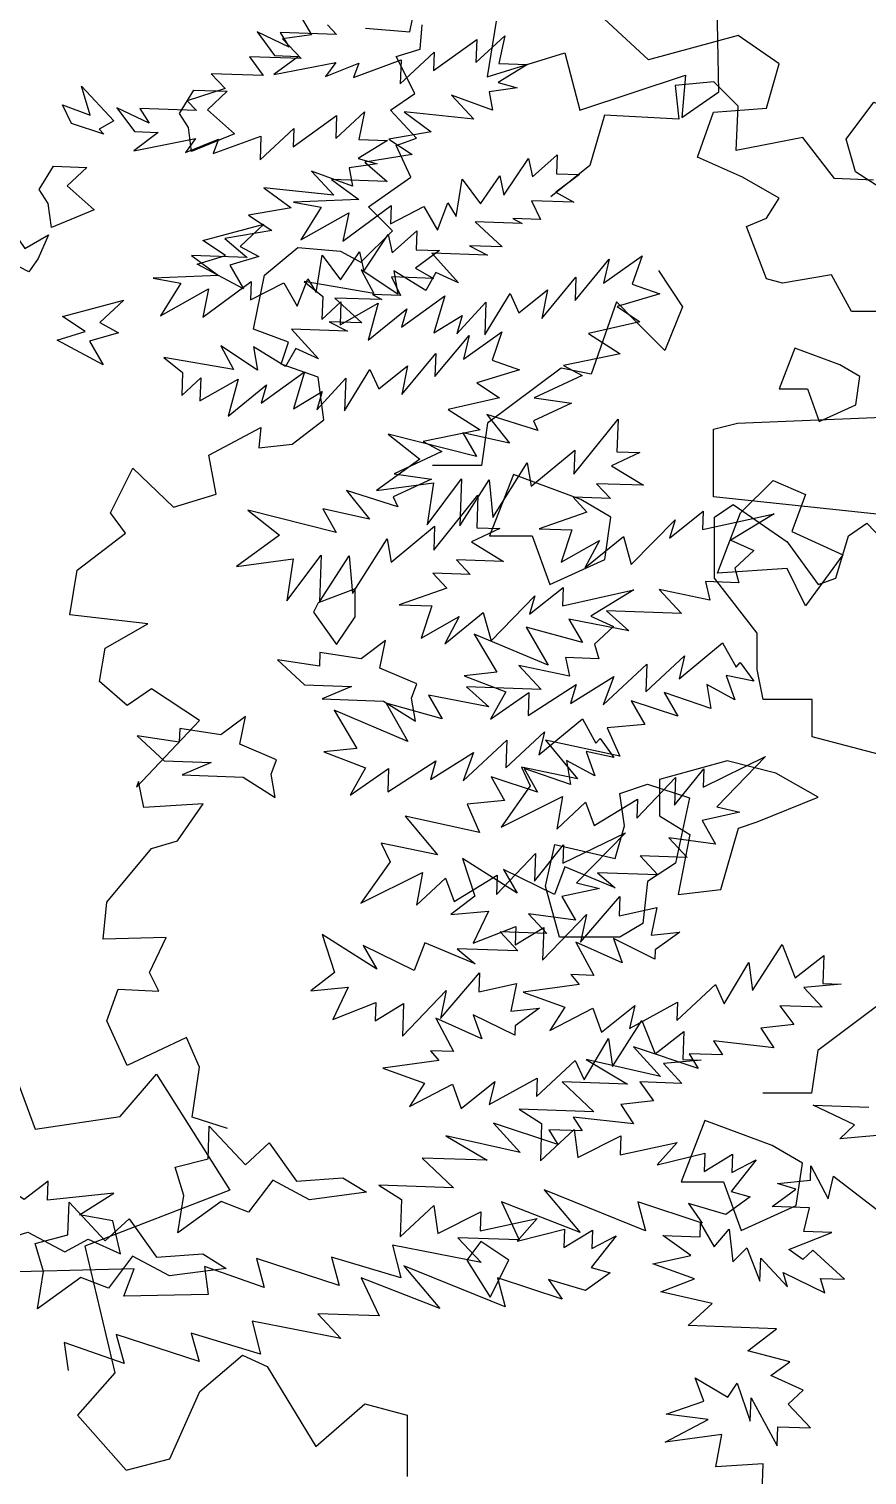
# Model space of a CAD drawing. Header units: inches. Extents: x -11 to 128, y 7 to 56.
# Drawn here: x 27.6002 to 27.8142, y 23.2537 to 23.6229 of the extents above; entities that cross this region are included whole.
import ezdxf

# ---------------------------------------------------------------- set-up
doc = ezdxf.new("R2010")
doc.units = ezdxf.units.IN
doc.header["$MEASUREMENT"] = 0
doc.layers.add('CAY', color=94, linetype='Continuous')
doc.layers.add('CAY-3', color=61, linetype='Continuous')
picture_1 = doc.add_image_def('image1.jpg', size_in_pixel=(1680, 1093))

# ---------------------------------------------------------------- blocks, each defined once
blk = doc.blocks.new('A$C76451831')
at = {"layer": 'CAY'}
for p, q in [((4092.44, 1572.26), (4106.59, 1533.92)), ((4154.94, 1541), (4175.57, 1565.18)), ((4175.57, 1565.18), (4217.44, 1499.12)), ((4572.7, 1536.23), (4549.08, 1547.49)), ((4549.08, 1547.49), (4580.76, 1546.38)), ((4106.59, 1533.92), (4154.94, 1541)), ((4564.27, 1528.37), (4572.7, 1536.23)), ((4585.64, 1530.34), (4564.27, 1528.37)), ((4547.59, 1504.92), (4547.88, 1513.07)), ((4547.88, 1513.07), (4557.64, 1494.15)), ((4557.64, 1494.15), (4560.81, 1507.18)), ((4560.81, 1507.18), (4589.49, 1484.87)), ((4217.44, 1499.12), (4134.89, 1467.27)), ((4525.77, 1489.82), (4539.26, 1499.78)), ((4528.94, 1502.86), (4547.59, 1504.92)), ((4539.26, 1499.78), (4528.94, 1502.86)), ((4547.04, 1489.08), (4525.77, 1489.82)), ((4543.85, 1475.59), (4547.04, 1489.08)), ((4484.84, 1472.66), (4485.11, 1480.36)), ((4485.11, 1480.36), (4492.79, 1466.94)), ((4463.57, 1473.41), (4484.84, 1472.66)), ((4479.48, 1461.97), (4463.57, 1473.41)), ((4492.79, 1466.94), (4501.3, 1477.07)), ((4501.3, 1477.07), (4503.37, 1458.42)), ((4535.34, 1465.46), (4559.69, 1475.04)), ((4559.69, 1475.04), (4543.85, 1475.59)), ((4134.89, 1467.27), (4151.99, 1395.3)), ((4503.37, 1458.42), (4511.35, 1466.3)), ((4511.35, 1466.3), (4518.85, 1447.45)), ((4543.3, 1459.74), (4535.34, 1465.46)), ((4548.92, 1464.98), (4543.3, 1459.74)), ((4566.92, 1448.49), (4548.92, 1464.98)), ((4458.02, 1457.28), (4479.48, 1461.97)), ((4481.74, 1448.74), (4458.02, 1457.28)), ((4518.85, 1447.45), (4519.31, 1460.58)), ((4519.31, 1460.58), (4534.6, 1444.18)), ((4462.44, 1441.26), (4481.74, 1448.74)), ((4534.6, 1444.18), (4532.16, 1452.42)), ((4532.16, 1452.42), (4555.77, 1440.72)), ((4555.77, 1440.72), (4553.34, 1448.96)), ((4553.34, 1448.96), (4566.92, 1448.49)), ((4491.67, 1434.8), (4462.44, 1441.26)), ((4478.09, 1422.12), (4491.67, 1434.8)), ((4528.33, 1420.37), (4478.09, 1422.12)), ((4512.03, 1407.79), (4528.33, 1420.37)), ((4535.82, 1401.52), (4512.03, 1407.79)), ((4200.34, 1384.68), (4224.51, 1405.33)), ((4224.51, 1405.33), (4238.66, 1398.84)), ((4238.66, 1398.84), (4266.37, 1353.42)), ((4525.13, 1393.74), (4535.82, 1401.52)), ((4151.99, 1395.3), (4130.76, 1371.12)), ((4487.01, 1379.2), (4482.04, 1392.52)), ((4482.04, 1392.52), (4500.68, 1381.44)), ((4543.42, 1385.39), (4525.13, 1393.74)), ((4183.24, 1346.34), (4200.34, 1384.68)), ((4500.68, 1381.44), (4505.95, 1389.42)), ((4505.95, 1389.42), (4513.35, 1367.85)), ((4534.99, 1377.52), (4543.42, 1385.39)), ((4266.37, 1353.42), (4294.09, 1377.61)), ((4294.09, 1377.61), (4318.26, 1371.12)), ((4465.45, 1371.79), (4487.01, 1379.2)), ((4513.35, 1367.85), (4513.81, 1380.98)), ((4513.81, 1380.98), (4528.72, 1353.72)), ((4547.65, 1363.94), (4534.99, 1377.52)), ((4130.76, 1371.12), (4158.47, 1339.85)), ((4318.26, 1371.12), (4318.26, 1336.32)), ((4464.9, 1355.94), (4489.36, 1368.69)), ((4489.36, 1368.69), (4465.45, 1371.79)), ((4497.23, 1360.26), (4464.9, 1355.94)), ((4493.86, 1341.79), (4497.23, 1360.26)), ((4528.72, 1353.72), (4529.1, 1364.58)), ((4529.1, 1364.58), (4547.65, 1363.94)), ((4158.47, 1339.85), (4183.24, 1346.34)), ((4520.66, 1343.57), (4493.86, 1341.79)), ((4520.09, 1327.27), (4520.66, 1343.57)), ((5575.78, 773.95), (5583.47, 760.53)), ((5583.47, 760.53), (5567.08, 758.38)), ((5567.08, 758.38), (5577.56, 747.14)), ((5577.56, 747.14), (5548.14, 748.16)), ((5548.14, 748.16), (5555.93, 737.47)), ((5526.51, 738.49), (5534.37, 730.06)), ((5555.93, 737.47), (5526.51, 738.49)), ((5534.37, 730.06), (5512.83, 723.1)), ((5472.81, 719.06), (5482.76, 705.57)), ((5491.08, 710.26), (5472.81, 719.06)), ((5518.07, 717.48), (5485.93, 718.6)), ((5485.93, 718.6), (5491.08, 710.26)), ((5512.83, 723.1), (5518.07, 717.48)), ((5597.27, 701.57), (5613.66, 716.86)), ((5613.66, 716.86), (5610.39, 701.11)), ((5554.25, 689.47), (5573.45, 707.39)), ((5573.09, 696.97), (5597.73, 714.7)), ((5573.45, 707.39), (5573.09, 696.97)), ((5597.73, 714.7), (5597.27, 701.57)), ((5496.34, 705.09), (5482.38, 694.7)), ((5482.38, 694.7), (5517.52, 701.63)), ((5482.76, 705.57), (5496.34, 705.09)), ((5517.52, 701.63), (5511.8, 693.67)), ((5511.8, 693.67), (5530.64, 701.17)), ((5527.64, 693.12), (5554.72, 703.05)), ((5530.64, 701.17), (5527.64, 693.12)), ((5554.72, 703.05), (5554.25, 689.47)), ((5626.69, 700.54), (5610.01, 690.24)), ((5610.39, 701.11), (5626.69, 700.54)), ((5606.74, 674.49), (5583.48, 683.01)), ((5583.48, 683.01), (5596.14, 669.42)), ((5620.78, 687.15), (5604.85, 684.98)), ((5604.85, 684.98), (5606.74, 674.49)), ((5610.01, 690.24), (5620.78, 687.15)), ((5596.14, 669.42), (5556.41, 673.53)), ((5556.41, 673.53), (5571.87, 662.11)), ((5571.87, 662.11), (5547.71, 657.97)), ((5547.71, 657.97), (5561, 649.34)), ((5561, 649.34), (5534.11, 644.84)), ((5534.11, 644.84), (5546.87, 633.97)), ((5613.22, 626.21), (5627.08, 647.03)), ((5627.08, 647.03), (5629.44, 636.52)), ((5629.44, 636.52), (5643.47, 649.18)), ((5643.47, 649.18), (5643.09, 638.31)), ((5515.19, 635.07), (5530.65, 623.65)), ((5546.87, 633.97), (5515.19, 635.07)), ((5586.05, 614.01), (5589.51, 635.2)), ((5589.51, 635.2), (5599.9, 621.24)), ((5599.9, 621.24), (5610.88, 637.17)), ((5610.88, 637.17), (5613.22, 626.21)), ((5656.22, 637.86), (5642.73, 627.9)), ((5643.09, 638.31), (5656.22, 637.86)), ((5642.73, 627.9), (5652.95, 622.1)), ((5530.65, 623.65), (5493.44, 622.23)), ((5493.44, 622.23), (5509.21, 619.42)), ((5509.21, 619.42), (5497.68, 600.78)), ((5521.67, 599.94), (5549.11, 620.29)), ((5549.11, 620.29), (5548.75, 609.88)), ((5548.75, 609.88), (5567.67, 619.64)), ((5567.67, 619.64), (5575.36, 606.23)), ((5575.36, 606.23), (5581.34, 621.88)), ((5581.34, 621.88), (5586.05, 614.01)), ((5628.96, 622.94), (5634.03, 612.34)), ((5652.95, 622.1), (5628.96, 622.94)), ((5497.68, 600.78), (5524.95, 616.15)), ((5524.95, 616.15), (5521.67, 599.94)), ((5596.82, 610.92), (5612.19, 596.78)), ((5623.52, 609.98), (5596.82, 610.92)), ((5618.19, 612.89), (5623.52, 609.98)), ((5634.03, 612.34), (5618.19, 612.89)), ((5603.87, 592.08), (5572.18, 593.19)), ((5572.18, 593.19), (5587.46, 576.34)), ((5612.19, 596.78), (5593.63, 597.43)), ((5593.63, 597.43), (5603.87, 592.08)), ((5653.72, 566.32), (5673.11, 589.67)), ((5669.92, 576.18), (5691.77, 591.73)), ((5673.11, 589.67), (5669.92, 576.18)), ((5691.77, 591.73), (5686.22, 575.61)), ((5499.57, 577.14), (5510.15, 568.61)), ((5539.21, 570.31), (5499.57, 577.14)), ((5552.79, 569.84), (5531.98, 583.71)), ((5531.98, 583.71), (5539.21, 570.31)), ((5568.73, 572), (5550.53, 583.07)), ((5550.53, 583.07), (5552.79, 569.84)), ((5574.52, 582.23), (5568.73, 572)), ((5587.46, 576.34), (5574.52, 582.23)), ((5634.78, 556.1), (5654.18, 579.45)), ((5654.18, 579.45), (5653.72, 566.32)), ((5510.15, 568.61), (5509.69, 555.48)), ((5554.86, 551.18), (5579.49, 568.91)), ((5579.49, 568.91), (5573.32, 547.82)), ((5602.29, 546.81), (5616.7, 570.33)), ((5616.7, 570.33), (5621.75, 559.27)), ((5621.75, 559.27), (5638.07, 572.3)), ((5638.07, 572.3), (5634.78, 556.1)), ((5701.88, 570.07), (5677.61, 562.76)), ((5686.22, 575.61), (5701.88, 570.07)), ((5509.69, 555.48), (5520.47, 565.53)), ((5520.47, 565.53), (5520.01, 552.4)), ((5520.01, 552.4), (5541.74, 564.79)), ((5541.74, 564.79), (5536.02, 543.68)), ((5536.02, 543.68), (5557.94, 561.5)), ((5557.94, 561.5), (5554.86, 551.18)), ((5586.44, 547.36), (5602.93, 565.37)), ((5602.93, 565.37), (5602.29, 546.81)), ((5677.61, 562.76), (5690.45, 554.15)), ((5573.32, 547.82), (5589.52, 557.68)), ((5589.52, 557.68), (5586.44, 547.36)), ((5690.45, 554.15), (5661.22, 547.47)), ((5661.22, 547.47), (5679.4, 535.95)), ((5679.4, 535.95), (5646.99, 529.38)), ((5683.65, 539.8), (5680.11, 515.62)), ((5646.99, 529.38), (5657.66, 523.56)), ((5657.66, 523.56), (5630.49, 510.91)), ((5630.49, 510.91), (5651.68, 507.91)), ((5680.11, 515.62), (5652.4, 515.62)), ((5651.68, 507.91), (5630.03, 497.78)), ((5632.55, 492.25), (5603.42, 501.43)), ((5603.42, 501.43), (5616.44, 485.11)), ((5630.03, 497.78), (5632.55, 492.25)), ((5652.99, 467.51), (5678.1, 498.82)), ((5678.1, 498.82), (5677.45, 480.26)), ((5597.6, 477.61), (5547.29, 490.25)), ((5547.29, 490.25), (5565.37, 476.01)), ((5589.92, 491.02), (5597.6, 477.61)), ((5616.44, 485.11), (5589.92, 491.02)), ((5628.73, 460.65), (5653.46, 481.1)), ((5653.46, 481.1), (5652.99, 467.51)), ((5690.58, 479.8), (5674.45, 472.2)), ((5677.45, 480.26), (5690.58, 479.8)), ((5565.37, 476.01), (5540.74, 458.29)), ((5606.81, 442.83), (5626.47, 473.88)), ((5626.47, 473.88), (5628.73, 460.65)), ((5674.45, 472.2), (5692.64, 461.14)), ((5540.74, 458.29), (5573.06, 462.6)), ((5569.51, 438.7), (5589, 464.76)), ((5573.06, 462.6), (5569.51, 438.7)), ((5589, 464.76), (5588.07, 438.05)), ((5588.07, 438.05), (5604.84, 464.21)), ((5604.84, 464.21), (5606.81, 442.83)), ((5665.94, 462.08), (5673.8, 453.64)), ((5692.64, 461.14), (5665.94, 462.08)), ((5652.53, 454.38), (5660.39, 445.95)), ((5673.8, 453.64), (5652.53, 454.38)), ((5660.39, 445.95), (5633.33, 436.47)), ((5707.46, 431.16), (5726.57, 446.36)), ((5726.57, 446.36), (5726.2, 435.94)), ((5726.2, 435.94), (5766.85, 444.95)), ((5766.85, 444.95), (5742.31, 429.94)), ((5633.33, 436.47), (5651.88, 435.82)), ((5685.63, 416.05), (5710.54, 441.48)), ((5710.54, 441.48), (5707.46, 431.16)), ((5651.88, 435.82), (5645.8, 417.45)), ((5645.8, 417.45), (5667.53, 429.83)), ((5659.29, 414.25), (5681.21, 432.08)), ((5667.53, 429.83), (5659.29, 414.25)), ((5681.21, 432.08), (5685.63, 416.05)), ((5742.31, 429.94), (5755.24, 424.05)), ((5755.24, 424.05), (5744.47, 414)), ((5744.47, 414), (5746.9, 405.75)), ((5746.9, 405.75), (5727.89, 406.42)), ((5727.89, 406.42), (5730.24, 395.91)), ((5701.45, 401.9), (5714.12, 388.31)), ((5730.24, 395.91), (5701.45, 401.9)), ((5714.12, 388.31), (5671.57, 389.8)), ((5671.57, 389.8), (5684.32, 378.47)), ((5625.93, 380.51), (5638.32, 358.77)), ((5657.8, 371.69), (5625.93, 380.51)), ((5650.11, 385.11), (5657.8, 371.69)), ((5684.32, 378.47), (5650.11, 385.11)), ((5596.34, 376.56), (5609.18, 354.8)), ((5638.32, 358.77), (5596.34, 376.56)), ((5712.82, 351.18), (5737.55, 371.63)), ((5737.55, 371.63), (5745.22, 357.76)), ((5693.98, 343.68), (5715.99, 364.22)), ((5715.99, 364.22), (5712.82, 351.18)), ((5609.18, 354.8), (5590.52, 352.74)), ((5669.71, 336.37), (5694.53, 359.53)), ((5694.53, 359.53), (5693.98, 343.68)), ((5745.22, 357.76), (5747.58, 360.4)), ((5747.58, 360.4), (5755.36, 349.7)), ((5590.52, 352.74), (5614.23, 343.75)), ((5626.89, 330.16), (5654.25, 347.79)), ((5651.15, 337.02), (5675.71, 352.48)), ((5654.25, 347.79), (5651.15, 337.02)), ((5675.71, 352.48), (5669.71, 336.37)), ((5744.58, 339.2), (5728.57, 347.91)), ((5728.57, 347.91), (5730.81, 334.24)), ((5755.36, 349.7), (5739.62, 352.97)), ((5739.62, 352.97), (5744.58, 339.2)), ((5614.23, 343.75), (5605.53, 328.18)), ((5605.53, 328.18), (5627.35, 343.29)), ((5627.35, 343.29), (5626.89, 330.16)), ((5712.08, 329.9), (5685.64, 338.53)), ((5685.64, 338.53), (5693.33, 325.12)), ((5730.81, 334.24), (5704.39, 343.32)), ((5704.39, 343.32), (5712.08, 329.9)), ((5693.33, 325.12), (5671.96, 323.14)), ((5671.96, 323.14), (5679.1, 307.03)), ((5636.83, 316.21), (5655.1, 294.27)), ((5679.1, 307.03), (5636.83, 316.21)), ((5726.53, 289.51), (5762.02, 306.85)), ((5762.02, 306.85), (5734.29, 278.35)), ((5623.15, 300.82), (5628.22, 290.22)), ((5655.1, 294.27), (5623.15, 300.82)), ((5710.31, 279.19), (5726.89, 299.92)), ((5726.89, 299.92), (5726.53, 289.51)), ((5628.22, 290.22), (5611.54, 266.77)), ((5688.75, 271.78), (5710.86, 295.04)), ((5710.86, 295.04), (5710.31, 279.19)), ((5611.54, 266.77), (5646.58, 284.14)), ((5646.58, 284.14), (5643.22, 265.67)), ((5643.22, 265.67), (5659.62, 280.96)), ((5659.62, 280.96), (5664.59, 267.64)), ((5664.59, 267.64), (5689.13, 282.65)), ((5689.13, 282.65), (5688.75, 271.78)), ((5747.32, 275.18), (5725.86, 270.49)), ((5734.29, 278.35), (5747.32, 275.18)), ((5725.86, 270.49), (5733.55, 257.07)), ((5733.55, 257.07), (5706.94, 260.72)), ((5706.94, 260.72), (5717.43, 249.48)), ((5620.65, 229.28), (5589.62, 248.95)), ((5589.62, 248.95), (5596.57, 227.4)), ((5717.43, 249.48), (5690.72, 250.41)), ((5690.72, 250.41), (5700.77, 239.63)), ((5641.92, 228.54), (5612.96, 242.7)), ((5612.96, 242.7), (5620.65, 229.28)), ((5647.91, 244.2), (5641.92, 228.54)), ((5676.5, 232.32), (5647.91, 244.2)), ((5700.77, 239.63), (5666.37, 240.83)), ((5666.37, 240.83), (5676.5, 232.32)), ((5596.57, 227.4), (5583.06, 216.99)), ((5656.83, 201.27), (5679.04, 227.24)), ((5679.04, 227.24), (5678.66, 216.38)), ((5583.06, 216.99), (5604.43, 218.97)), ((5604.43, 218.97), (5595.64, 200.69)), ((5635.18, 191.15), (5660.1, 217.02)), ((5660.1, 217.02), (5656.83, 201.27)), ((5678.66, 216.38), (5700.12, 221.07)), ((5700.12, 221.07), (5696.85, 205.31)), ((5595.64, 200.69), (5619.99, 210.27)), ((5619.99, 210.27), (5619.62, 199.85)), ((5619.62, 199.85), (5635.83, 209.71)), ((5635.83, 209.71), (5635.18, 191.15)), ((5696.85, 205.31), (5713.22, 207.01)), ((5713.22, 207.01), (5699.28, 197.07)), ((5654.12, 201.37), (5664.33, 182.42)), ((5680.44, 189.57), (5654.12, 201.37)), ((5699.09, 191.64), (5675.48, 203.34)), ((5675.48, 203.34), (5680.44, 189.57)), ((5754.66, 173.83), (5771.43, 199.99)), ((5771.43, 199.99), (5778.93, 181.14)), ((5699.28, 197.07), (5699.09, 191.64)), ((5738.54, 166.23), (5752.5, 189.77)), ((5752.5, 189.77), (5754.66, 173.83)), ((5778.93, 181.14), (5795.23, 193.72)), ((5795.23, 193.72), (5794.68, 177.87)), ((5651.21, 182.88), (5655.99, 177.27)), ((5664.33, 182.42), (5651.21, 182.88)), ((5655.99, 177.27), (5624.12, 172.95)), ((5624.12, 172.95), (5647.84, 164.41)), ((5711.47, 156.75), (5733.48, 177.29)), ((5733.48, 177.29), (5738.54, 166.23)), ((5805.09, 177.51), (5783.72, 175.53)), ((5783.72, 175.53), (5794.2, 164.29)), ((5794.68, 177.87), (5805.09, 177.51)), ((5668.64, 150.09), (5687.75, 165.29)), ((5684.58, 152.25), (5711.83, 167.16)), ((5687.75, 165.29), (5684.58, 152.25)), ((5711.83, 167.16), (5711.47, 156.75)), ((5794.2, 164.29), (5770.22, 165.13)), ((5770.22, 165.13), (5778, 154.43)), ((5647.84, 164.41), (5639.22, 151.11)), ((5639.22, 151.11), (5663.68, 163.86)), ((5663.68, 163.86), (5668.64, 150.09)), ((5778, 154.43), (5759.35, 152.36)), ((5759.35, 152.36), (5766.66, 141.22)), ((5723.66, 129.58), (5686.93, 141.74)), ((5686.93, 141.74), (5702.2, 124.89)), ((5766.66, 141.22), (5732.36, 145.14)), ((5732.36, 145.14), (5737.52, 137.25)), ((5702.2, 124.89), (5659.94, 134.52)), ((5659.94, 134.52), (5683.47, 120.56)), ((5737.52, 137.25), (5718.51, 137.92)), ((5718.51, 137.92), (5723.66, 129.58)), ((5646.36, 121.85), (5664.34, 104.9)), ((5683.47, 120.56), (5646.36, 121.85)), ((5621.8, 106.39), (5634.65, 98.23)), ((5664.34, 104.9), (5621.8, 106.39)), ((5634.65, 98.23), (5633.91, 76.95)), ((5633.91, 76.95), (5653.12, 94.87)), ((5653.12, 94.87), (5655.28, 78.93)), ((5655.28, 78.93), (5679.72, 91.22)), ((5679.72, 91.22), (5679.35, 80.35)), ((5679.35, 80.35), (5711.76, 87.38)), ((5711.76, 87.38), (5700.44, 74.63)), ((5700.44, 74.63), (5727.42, 81.39)), ((5727.42, 81.39), (5727.05, 70.98)), ((5727.05, 70.98), (5743.26, 80.84)), ((5756.74, 77.65), (5742.51, 59.56)), ((5743.26, 80.84), (5742.89, 70.43)), ((5742.89, 70.43), (5756.74, 77.65)), ((5693.7, 37.24), (5636.06, 60.56)), ((5636.06, 60.56), (5656.51, 36.27)), ((5742.51, 59.56), (5753.28, 56.46)), ((5656.51, 36.27), (5611.8, 53.7)), ((5611.8, 53.7), (5621.92, 32.04)), ((5726.02, 41.55), (5689.29, 53.71)), ((5689.29, 53.71), (5693.7, 37.24)), ((5739.34, 46.52), (5718.26, 52.7)), ((5718.26, 52.7), (5726.02, 41.55)), ((5753.28, 56.46), (5739.34, 46.52)), ((5621.92, 32.04), (5587.07, 33.25)), ((5587.07, 33.25), (5600.17, 19.2)), ((5600.17, 19.2), (5549.77, 29.12)), ((5549.77, 29.12), (5554.55, 10.36)), ((5476.87, 4.92), (5442.85, 16.98)), ((5442.85, 16.98), (5445.02, 1.04)), ((5472.46, 21.39), (5476.87, 4.92)), ((5519.51, 6.15), (5472.46, 21.39)), ((5515.09, 22.17), (5519.51, 6.15)), ((5554.55, 10.36), (5515.09, 22.17))]:
    blk.add_line(p, q, dxfattribs=at)
for points in [[(4216, 1534.28), (4195.96, 1540.61), (4200.18, 1569.09), (4192.8, 1585.96), (4159.05, 1570.14), (4147.45, 1595.45), (4153.77, 1613.38), (4176.98, 1612.33), (4171.7, 1622.87), (4181.2, 1642.91), (4145.34, 1641.86), (4147.45, 1662.95), (4172.76, 1693.54), (4187.52, 1697.76), (4202.29, 1718.85), (4168.54, 1716.74), (4165.38, 1731.51), (4164.32, 1728.34), (4200.18, 1766.31), (4172.76, 1784.24), (4159.05, 1774.75), (4143.23, 1788.46), (4146.39, 1807.45), (4170.65, 1821.16), (4126.35, 1826.43), (4130.57, 1851.74), (4157.99, 1872.84), (4149.56, 1884.44), (4162.21, 1909.75), (4185.41, 1887.6), (4209.67, 1894.98), (4205.45, 1917.13), (4234.98, 1932.95), (4233.93, 1921.35), (4252.91, 1923.46), (4270.84, 1937.17), (4267.68, 1961.43), (4246.59, 1968.81), (4250.81, 1981.47), (4230.77, 1988.85), (4237.09, 2019.44), (4256.08, 2035.26), (4280.34, 2033.15), (4291.94, 2026.82), (4309.87, 2044.75), (4296.16, 2058.46), (4320.41, 2075.34), (4311.98, 2093.27), (4323.58, 2097.48), (4308.81, 2113.3), (4322.52, 2122.8), (4311.98, 2143.89), (4325.69, 2148.11), (4326.74, 2161.82)], [(4368.93, 2163.93), (4363.66, 2132.29), (4407.95, 2146), (4416.39, 2113.3), (4476.51, 2133.34), (4474.4, 2109.09), (4495.49, 2123.85), (4494.44, 2182.91)], [(1872.55, 680.81), (1854.08, 680.81), (1842.68, 701.65), (1814.77, 696.93), (1805.73, 699.29), (1794.33, 729.18), (1805.73, 733.9), (1812.81, 745.3), (1791.97, 757.1), (1766.42, 768.5), (1775.46, 794.06), (1805.73, 796.42), (1812.81, 821.59), (1789.61, 837.71), (1738.51, 823.95), (1713.36, 847.15)], [(1555.95, 843.88), (1561.19, 838.25), (1529.06, 839.38), (1534.21, 831.04), (1515.93, 839.83), (1525.89, 826.34), (1539.46, 825.87), (1525.51, 815.47), (1560.64, 822.41), (1554.93, 814.45), (1573.77, 821.95), (1570.77, 813.89), (1597.85, 823.83), (1597.37, 810.24), (1616.58, 828.16), (1616.22, 817.74), (1640.85, 835.47), (1640.39, 822.34), (1656.79, 837.63), (1653.52, 821.88), (1669.81, 821.31), (1653.14, 811.02), (1663.91, 807.92), (1647.97, 805.76), (1649.87, 795.26), (1626.6, 803.78), (1639.27, 790.19), (1599.54, 794.3), (1615, 782.88), (1590.84, 778.74), (1604.13, 770.11), (1577.24, 765.61), (1590, 754.74), (1558.32, 755.85), (1573.78, 744.43), (1536.57, 743.01), (1552.33, 740.19), (1540.81, 721.55), (1568.08, 736.92), (1564.79, 720.71), (1592.24, 741.06), (1591.88, 730.65), (1610.8, 740.41), (1618.48, 727), (1624.47, 742.66), (1629.18, 734.79), (1632.64, 755.97), (1643.03, 742.01), (1654, 757.94), (1656.34, 746.98), (1670.21, 767.81), (1672.56, 757.3), (1686.6, 769.95), (1686.22, 759.09), (1699.34, 758.63), (1685.85, 748.67), (1696.07, 742.88), (1672.09, 743.71), (1677.15, 733.11), (1661.31, 733.66), (1666.65, 730.76), (1639.95, 731.69), (1655.31, 717.55), (1636.76, 718.2), (1646.99, 712.86), (1615.31, 713.96), (1630.58, 697.11), (1617.65, 703), (1611.85, 692.78), (1593.66, 703.84), (1595.92, 690.61), (1575.1, 704.49), (1582.34, 691.09), (1542.7, 697.91), (1553.28, 689.38), (1552.82, 676.25), (1563.59, 686.3), (1563.13, 673.17), (1584.86, 685.56), (1579.14, 664.45), (1601.06, 682.27), (1597.98, 671.95), (1622.62, 689.68), (1616.44, 668.59), (1632.65, 678.45), (1629.57, 668.13), (1646.06, 686.14), (1645.41, 667.58), (1659.83, 691.1), (1664.88, 680.04), (1681.19, 693.08), (1677.91, 676.87), (1697.3, 700.22), (1696.84, 687.09), (1716.24, 710.44), (1713.05, 696.95), (1734.89, 712.51), (1729.34, 696.38), (1745.01, 690.85), (1720.74, 683.53), (1733.58, 674.93), (1704.34, 668.24), (1722.52, 656.73), (1690.12, 650.15), (1700.79, 644.34), (1673.61, 631.69), (1694.81, 628.68), (1673.15, 618.56), (1675.68, 613.03), (1646.55, 622.2), (1659.57, 605.88), (1633.04, 611.8), (1640.73, 598.38), (1590.42, 611.02), (1608.5, 596.79), (1583.86, 579.06), (1616.19, 583.37), (1612.63, 559.47), (1632.12, 585.53), (1631.19, 558.82), (1647.96, 584.98), (1649.94, 563.61), (1669.6, 594.65), (1671.86, 581.43), (1696.59, 601.87), (1696.11, 588.29), (1721.22, 619.6), (1720.58, 601.03), (1733.7, 600.57), (1717.58, 592.98), (1735.77, 581.92), (1709.07, 582.85), (1716.93, 574.41), (1695.66, 575.16), (1703.52, 566.72), (1676.45, 557.24), (1695.01, 556.59), (1688.93, 538.22), (1710.66, 550.61), (1702.41, 535.03), (1724.33, 552.85), (1728.76, 536.83), (1753.66, 562.25), (1750.58, 551.93), (1769.69, 567.13), (1769.33, 556.72), (1809.97, 565.72), (1785.43, 550.71), (1798.37, 544.82), (1787.59, 534.77), (1790.02, 526.53), (1771.02, 527.19), (1773.37, 516.68), (1744.58, 522.67), (1757.24, 509.09), (1714.7, 510.57), (1727.44, 499.25), (1693.24, 505.88), (1700.92, 492.47), (1669.06, 501.28), (1681.44, 479.55), (1639.47, 497.33), (1652.3, 475.58), (1633.65, 473.51), (1657.35, 464.52), (1648.65, 448.96), (1670.48, 464.06), (1670.02, 450.93), (1697.37, 468.56), (1694.28, 457.79), (1718.83, 473.25), (1712.83, 457.14), (1737.66, 480.3), (1737.1, 464.45), (1759.12, 484.99), (1755.95, 471.96), (1780.68, 492.4), (1788.35, 478.53), (1790.71, 481.17), (1798.49, 470.47), (1782.74, 473.74), (1787.7, 459.97), (1771.69, 468.69), (1773.93, 455.01), (1747.51, 464.09), (1755.2, 450.68), (1728.77, 459.31), (1736.46, 445.89), (1715.09, 443.92), (1722.23, 427.8), (1679.95, 436.98), (1698.22, 415.04), (1666.28, 421.59), (1671.34, 410.99), (1654.66, 387.55), (1689.71, 404.91), (1686.35, 386.44), (1702.74, 401.73), (1707.71, 388.41), (1732.25, 403.42), (1731.87, 392.56), (1753.98, 415.81), (1753.43, 399.96), (1770.02, 420.69), (1769.65, 410.28), (1805.15, 427.63), (1777.42, 399.13), (1790.45, 395.95), (1768.99, 391.26), (1776.68, 377.85), (1750.07, 381.5), (1760.55, 370.25), (1733.85, 371.18), (1743.89, 360.4), (1709.5, 361.61), (1719.62, 353.09), (1691.03, 364.97), (1685.05, 349.31), (1656.09, 363.47), (1663.78, 350.05), (1632.74, 369.73), (1639.69, 348.18), (1626.19, 337.77), (1647.56, 339.74), (1638.76, 321.46), (1663.11, 331.04), (1662.75, 320.62), (1678.95, 330.48), (1678.31, 311.92), (1703.23, 337.8), (1699.96, 322.04), (1722.16, 348.02), (1721.78, 337.15), (1743.24, 341.84), (1739.98, 326.09), (1756.35, 327.78), (1742.41, 317.84), (1742.22, 312.41), (1718.61, 324.11), (1723.57, 310.34), (1697.24, 322.14), (1707.46, 303.2), (1694.33, 303.65), (1699.12, 298.05), (1667.25, 293.72), (1690.97, 285.19), (1682.35, 271.89), (1706.81, 284.63), (1711.76, 270.86), (1730.87, 286.06), (1727.7, 273.02), (1754.96, 287.94), (1754.59, 277.52), (1776.61, 298.06), (1781.66, 287), (1795.62, 310.54), (1797.79, 294.6), (1814.56, 320.76), (1822.06, 301.91), (1838.36, 314.49), (1837.8, 298.64), (1848.21, 298.28), (1826.85, 296.31), (1837.33, 285.06), (1813.34, 285.9), (1821.13, 275.2), (1802.47, 273.13), (1809.79, 262), (1775.49, 265.91), (1780.65, 258.03), (1761.64, 258.69), (1766.79, 250.35), (1730.05, 262.51), (1745.32, 245.66), (1703.06, 255.3), (1726.59, 241.33), (1689.48, 242.62), (1707.47, 225.68), (1664.92, 227.16), (1677.78, 219.01), (1677.04, 197.72), (1696.24, 215.64), (1698.4, 199.7), (1722.85, 211.99), (1722.47, 201.12), (1754.89, 208.15), (1743.57, 195.4), (1770.54, 202.17), (1770.18, 191.75), (1786.38, 201.61), (1786.02, 191.2), (1799.87, 198.42), (1785.64, 180.33), (1796.41, 177.24), (1782.46, 167.3), (1761.38, 173.47), (1769.15, 162.32), (1732.42, 174.48), (1736.83, 158.01), (1679.18, 181.33), (1699.63, 157.04), (1654.93, 174.47), (1665.05, 152.81), (1630.2, 154.03), (1643.3, 139.97), (1592.89, 149.89), (1597.68, 131.14), (1558.21, 142.94), (1562.64, 126.92), (1515.59, 142.16), (1520, 125.69), (1485.98, 137.76), (1488.14, 121.81), (1440.07, 120.77), (1446.06, 136.43), (1358.06, 134.06)]]:
    blk.add_lwpolyline(points, dxfattribs=at)
for points in [[(4507.91, 1884.31), (4526.38, 1902.79), (4544.85, 1894.87), (4536.94, 1873.75), (4565.97, 1860.55), (4544.85, 1831.5), (4534.3, 1852.63), (4494.71, 1849.98)], [(4267.54, 1833.17), (4264.9, 1827.89), (4278.1, 1809.4), (4288.66, 1825.25), (4288.66, 1841.09)], [(4396.9, 1672.02), (4402.18, 1695.78), (4436.49, 1687.86), (4441.77, 1706.34), (4439.13, 1724.83), (4454.96, 1730.11), (4478.72, 1722.19), (4470.8, 1685.22), (4454.96, 1674.66), (4452.32, 1650.9), (4439.13, 1642.98), (4404.82, 1642.98)], [(4376.02, 1459.35), (4360.18, 1469.91), (4352.26, 1459.35), (4365.46, 1438.22)], [(1428.71, 781.68), (1410.34, 787.76), (1405.28, 798.36), (1420.93, 792.38), (1416.07, 808.87), (1434.41, 789.19), (1426.09, 784.49)], [(1476.88, 785.44), (1471.71, 793.32), (1479.88, 806.64), (1498.89, 805.98), (1487.65, 795.49), (1503.03, 781.8), (1478.67, 771.77)], [(1856.21, 760.23), (1850.93, 778.71), (1866.76, 799.84), (1893.15, 789.28), (1887.88, 770.79), (1903.71, 760.23), (1893.15, 736.47)], [(1364.64, 698.69), (1332.87, 710.23), (1356.86, 709.39), (1346.92, 723.33), (1362.67, 720.07), (1370.91, 735.64), (1383.84, 716.61), (1397.25, 724.3), (1391.35, 710.9), (1386.1, 703.38), (1375.41, 708.74), (1372.14, 692.99)], [(1485.06, 721.23), (1519.82, 730.44), (1506.23, 717.77), (1516.91, 711.96), (1500.42, 707.09), (1508.11, 693.68), (1481.87, 707.74), (1497.9, 712.62)], [(5433.75, 664.66), (5428.59, 672.55), (5436.76, 685.87), (5455.77, 685.2), (5444.52, 674.72), (5459.91, 661.03), (5435.54, 651)], [(5441.93, 600.46), (5476.69, 609.67), (5463.11, 597), (5473.78, 591.19), (5457.3, 586.32), (5464.99, 572.91), (5438.74, 586.97), (5454.77, 591.85)], [(1603.76, 460.95), (1606.76, 469.01), (1585.77, 477.9), (1589.04, 493.65), (1575.08, 483.26), (1551.64, 486.8), (1551.37, 479.1), (1527.48, 482.66), (1542.84, 468.52), (1569.55, 467.59), (1552.99, 460.46), (1587.84, 459.24), (1606.01, 447.73)], [(5560.63, 340.18), (5563.63, 348.23), (5542.64, 357.13), (5545.91, 372.88), (5531.95, 362.49), (5508.51, 366.03), (5508.25, 358.33), (5484.35, 361.88), (5499.72, 347.75), (5526.42, 346.81), (5509.86, 339.69), (5544.71, 338.47), (5562.89, 326.95)], [(1474.25, 178.06), (1469.37, 194.1), (1488.11, 198.88), (1488.76, 217.45), (1509.29, 195.42), (1522.88, 208.09), (1538.43, 186.24), (1564.77, 188.04), (1578.08, 179.87), (1545.76, 175.56), (1524.85, 186.72), (1511.07, 168.61), (1495.42, 174.6), (1470.79, 156.87)], [(1808.96, 206.53), (1770.64, 220.69), (1757.08, 185.88), (1781.25, 185.88), (1791.27, 158.16), (1822.52, 172.32), (1826.06, 196.5)], [(1438.19, 144.86), (1433.86, 163.6), (1414.95, 166.98), (1434.42, 179.45), (1396.66, 175.33), (1397.04, 186.2), (1383.54, 175.79), (1365.36, 187.3), (1367.43, 168.64), (1335.2, 167.05), (1369.57, 152.25), (1385.6, 157.13), (1406.51, 145.97), (1419.91, 153.21)], [(5431.12, 57.29), (5426.24, 73.32), (5444.99, 78.11), (5445.64, 96.67), (5466.17, 74.65), (5479.75, 87.32), (5495.3, 65.47), (5521.65, 67.27), (5534.95, 59.1), (5502.63, 54.79), (5481.72, 65.95), (5467.95, 47.84), (5452.3, 53.83), (5427.66, 36.1)]]:
    blk.add_lwpolyline(points, close=True, dxfattribs=at)
at = {"layer": 'CAY-3'}
for p, q in [((5780.93, 626.51), (5794.49, 605.87)), ((5756.87, 608.7), (5742.61, 567.53)), ((5766.78, 598.79), (5756.87, 608.7)), ((5794.49, 605.87), (5784.47, 581.1)), ((5784.47, 581.1), (5766.78, 598.79)), ((5725.51, 571.07), (5683.65, 539.8)), ((5742.61, 567.53), (5725.51, 571.07)), ((5825.74, 539.8), (5961.93, 545.34)), ((5812.18, 536.27), (5825.74, 539.8)), ((5812.18, 497.92), (5812.18, 536.27)), ((5920.07, 486.36), (5812.18, 497.92)), ((5812.76, 486.36), (5823.37, 493.44)), ((5812.76, 451.56), (5812.76, 486.36)), ((5823.37, 493.44), (5854.03, 472.2)), ((5888.82, 475.74), (5899.43, 482.82)), ((5899.43, 482.82), (5912.99, 468.66)), ((5854.03, 472.2), (5871.72, 448.02)), ((5881.74, 451.56), (5888.82, 475.74)), ((5836.93, 420.29), (5812.76, 451.56)), ((5871.72, 448.02), (5881.74, 451.56)), ((5836.93, 399.65), (5836.93, 420.29)), ((5840.47, 382.54), (5836.93, 399.65)), ((5868.18, 382.54), (5840.47, 382.54)), ((5868.18, 361.31), (5868.18, 382.54)), ((5906.51, 351.28), (5868.18, 361.31)), ((1876.66, 291.72), (1834.8, 260.46)), ((1834.8, 260.46), (1831.26, 236.28)), ((1831.26, 236.28), (1803.55, 236.28))]:
    blk.add_line(p, q, dxfattribs=at)
for points in [[(5614.12, 764.39), (5639.43, 762.29), (5642.59, 778.11)], [(5903.1, 677.91), (5880.95, 678.97), (5863.02, 702.17), (5825.05, 694.79), (5826.11, 720.1), (5812.4, 733.81), (5790.25, 731.7), (5792.36, 712.72), (5750.17, 714.82), (5741.73, 686.35), (5719.59, 668.42)]]:
    blk.add_lwpolyline(points, dxfattribs=at)
for points in [[(1847.4, 650.53), (1821.85, 659.97), (1812.81, 636.77), (1828.92, 636.77), (1835.61, 618.28), (1856.44, 627.72), (1858.8, 643.85)], [(5736.7, 496.38), (5698.37, 510.54), (5684.81, 475.74), (5708.98, 475.74), (5719.01, 448.02), (5750.26, 462.17), (5753.8, 486.36)], [(5847.55, 340.66), (5819.83, 347.74), (5781.51, 337.12), (5781.51, 316.48), (5798.61, 305.86), (5792.12, 271.65), (5816.3, 274.6), (5826.32, 309.4), (5836.93, 312.94), (5871.72, 327.09)]]:
    blk.add_lwpolyline(points, close=True, dxfattribs=at)

msp = doc.modelspace()

# ---------------------------------------------------------------- block references
at = {"layer": 'CAY', "xscale": 0.0004489089019145984, "yscale": 0.0004489089019145984, "zscale": 0.0004489089019145984}
for p in [(25.16589, 23.27991), (26.97796, 23.24511), (25.7583, 22.65341)]:
    msp.add_blockref('A$C76451831', p, dxfattribs=at)

# ---------------------------------------------------------------- pictures from other files: only their frames are drawn
image = msp.add_image(picture_1, insert=(12.49661, 7.37723), size_in_units=(74.4025, 48.40591))
image.dxf.flags = 6

doc.saveas('drawing.dxf')
